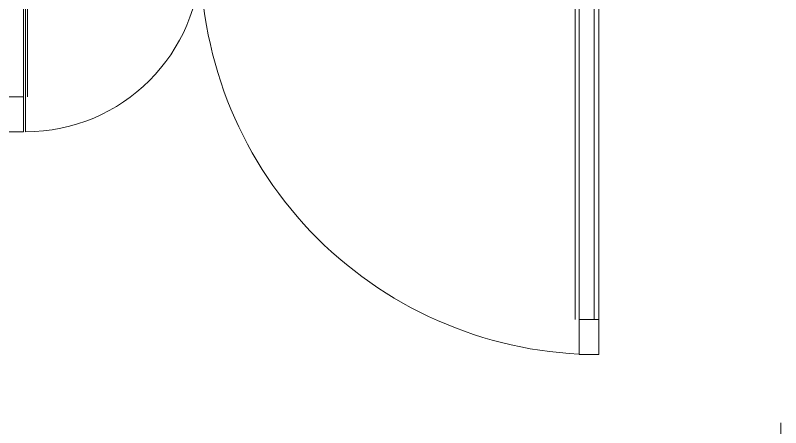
# Model space of a CAD drawing. Header units: millimetres. Extents: x -164500 to 426394, y -23753 to 102118.
# Drawn here: x 217583 to 219332, y 85242 to 86186 of the extents above; entities that cross this region are included whole.
import ezdxf

# ---------------------------------------------------------------- set-up
doc = ezdxf.new("R2010")
doc.units = ezdxf.units.MM
doc.linetypes.add('Осевая', pattern=[6350, 1270, -952.5, 3175, -952.5])
doc.layers.add('A-DETL-GENF', color=7, linetype='Continuous', lineweight=9)
doc.layers.add('Оси-2', color=7, linetype='Осевая', lineweight=9)
doc.layers.add('A-DOOR-1', color=7, linetype='Continuous', lineweight=5, true_color=0xc0c0c0)

# ---------------------------------------------------------------- blocks, each defined once
blk = doc.blocks.new('Дверь_Витражная_остекление_ - ВВ-6 остекление-32274838-Объем проектирования 2 этажа')
at = {"layer": 'A-DETL-GENF'}
for p, q in [((-655, 930), (-610, 930)), ((-655, 930), (-655, 20)), ((-610, 930), (-655, 930)), ((-655, 930), (-655, 20)), ((-610, 930), (-610, 20)), ((-610, 20), (-610, 930)), ((-655, 850), (-610, 850)), ((-645, 850), (-645, 100)), ((-601, 850), (-601, 100)), ((705, 420), (660, 420)), ((660, 420), (660, 20)), ((705, 420), (660, 420)), ((660, 420), (660, 20)), ((705, 420), (705, 20)), ((705, 20), (705, 420)), ((651, 340), (651, 100)), ((705, 340), (660, 340)), ((695, 340), (695, 100)), ((-655, 100), (-610, 100)), ((705, 100), (660, 100)), ((-610, 20), (-655, 20)), ((-655, 20), (-610, 20))]:
    blk.add_line(p, q, dxfattribs=at)
at = {"layer": 'A-DOOR-1'}
for p, q in [((-655, 930), (-655, 20)), ((655, 420), (655, 20)), ((-655, 20), (-705, 20)), ((-705, 20), (-705, -20)), ((-655, -20), (-655, 20)), ((705, 20), (655, 20)), ((655, 20), (655, -20)), ((705, -20), (705, 20)), ((-705, -20), (-655, -20)), ((655, -20), (705, -20))]:
    blk.add_line(p, q, dxfattribs=at)
for centre, radius, start, end in [((-655, 20), 910, 360, 90), ((655, 20), 400, 90, 180)]:
    blk.add_arc(centre, radius, start, end, dxfattribs=at)
blk = doc.blocks.new('2floor')
at = {"layer": 'Оси-2'}
blk.add_line((219332.1, 3093.7), (219332.1, 22398.1), dxfattribs=at)
at = {"layer": 'A-DOOR-1', "rotation": 180}
blk.add_blockref('Дверь_Витражная_остекление_ - ВВ-6 остекление-32274838-Объем проектирования 2 этажа', (218261.1, 11800), dxfattribs=at)

msp = doc.modelspace()

# ---------------------------------------------------------------- block references
msp.add_blockref('2floor', (0, 74539.358))

doc.saveas('drawing.dxf')
